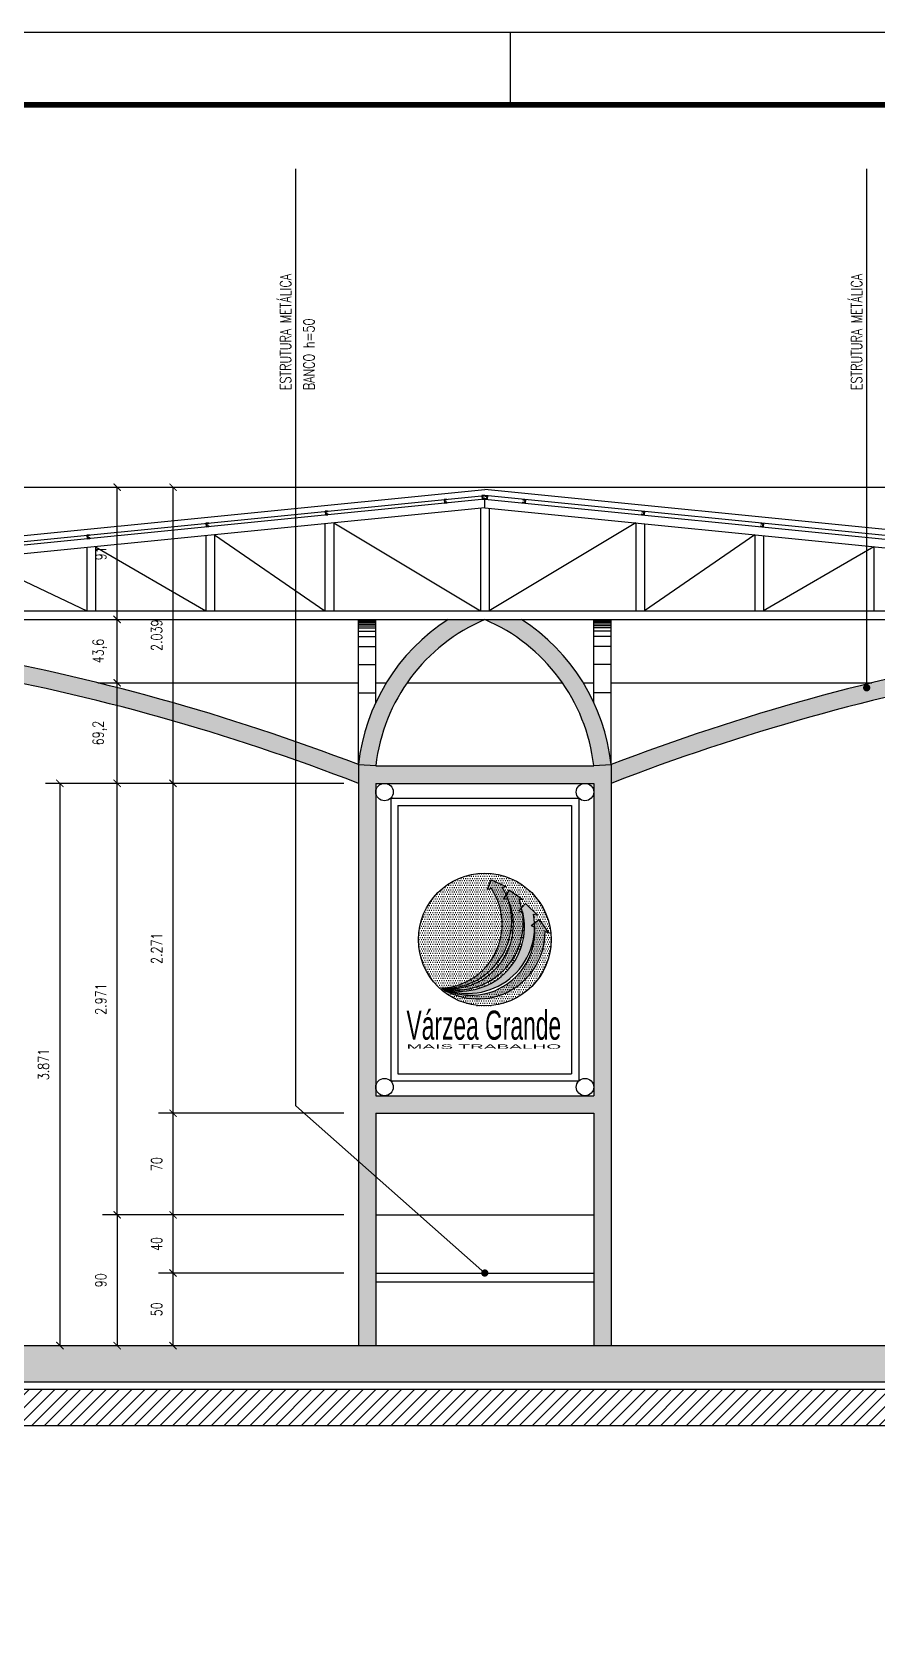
# Model space of a CAD drawing. Extents: x 231.8 to 328.5, y 64.7 to 125.7.
# Drawn here: x 315.71 to 321.53, y 82.11 to 93.19 of the extents above; entities that cross this region are included whole.
import ezdxf
from ezdxf.enums import TextEntityAlignment as Align

# ---------------------------------------------------------------- set-up
doc = ezdxf.new("R2010")
doc.units = 0
doc.header["$LTSCALE"] = 0.1
doc.header["$MEASUREMENT"] = 0
doc.header["$PDMODE"] = 3
doc.layers.get('0').update_dxf_attribs({"linetype": 'CONTINUOUS'})
doc.layers.get('DEFPOINTS').update_dxf_attribs({"linetype": 'CONTINUOUS'})
for name, color, linetype in [('1', 7, 'CONTINUOUS'), ('ATERRO', 250, 'CONTINUOUS'), ('COBERTURA', 1, 'CONTINUOUS'), ('CONTRAPISO', 64, 'CONTINUOUS'), ('CONTRAPISO1', 7, 'CONTINUOUS'), ('COTAS', 1, 'CONTINUOUS'), ('ESTRUTURA_METÁLICA', 250, 'CONTINUOUS'), ('INDIC', 1, 'CONTINUOUS'), ('PISO', 250, 'CONTINUOUS'), ('PRANCHA', 15, 'CONTINUOUS'), ('TEXTO_PISO_ÁREA', 1, 'CONTINUOUS')]:
    doc.layers.add(name, color=color, linetype=linetype)
doc.styles.add('STYLE1', font='romans.shx', dxfattribs={"width": 0.75, "height": 0.075})
doc.styles.add('STYLE6', font='GOTHIC.TTF', dxfattribs={"width": 0.75, "height": 0.2})
doc.styles.add('STYLE7', font='bgothl.ttf', dxfattribs={"width": 0.75, "height": 0.2})
doc.dimstyles.get("Standard").update_dxf_attribs({"dimtxt": 0.18, "dimasz": 0.18, "dimexe": 0.18, "dimexo": 0.0625, "dimgap": 0.09, "dimtad": 0, "dimtih": 1, "dimtoh": 1, "dimdec": 4, "dimzin": 0, "dimdsep": 46, "dimtxsty": 'Standard', "dimcen": 0.09, "dimadec": 0, "dimazin": 0, "dimtfac": 1, "dimtdec": 4, "dimtofl": 0, "dimtmove": 0, "dimatfit": 3, "dimfxl": 1, "dimtolj": 1, "dimtzin": 0, "dimarcsym": 0})

# ---------------------------------------------------------------- blocks, each defined once
blk = doc.blocks.new('LOGO1')
h = blk.add_hatch()
h.set_pattern_fill('DOTS', color=142, scale=0.25, style=0)
h.set_pattern_definition([(0, (-201.9837575452781, -69.05389224616891), (0.0078125, 0.015625), [0, -0.015625])])
h.paths.add_polyline_path([(-0.4567519624585543, 0, 1), (0.4567519624585827, 0, 1)])
h.paths.add_polyline_path([(-0.2968622878808844, -0.335320827114387, 4.985629517762175e-05), (-0.2967743771229152, -0.3353158902884843, -9.302417994409689e-05), (-0.296937504346289, -0.3352964088108052, 1.169002428223269e-05), (-0.2969193533110968, -0.3353080991539485, 3.165775487583334e-05)], flags=16)
h.paths.add_polyline_path([(0.1587520055755931, 0.2805054705012822), (0.1318391381162201, 0.2815703876278093), (0.148304238686336, 0.3072514167301534, -0.01555125069868688)], flags=16)
h.paths.add_polyline_path([(0.233858484167115, 0.1967599328163629), (0.2808612530269272, 0.2476645463864315), (0.3620208027079741, 0.1687731693575074), (0.3356412527839154, 0.1745336630211938, -0.04833962993037491), (0.3433562262682415, 0.08579972492832155), (0.3443459380072795, 0.08539205619692325, -0.5803245749399369), (-0.2963839367952232, -0.3356466207187339, 0.0001785599994759803), (-0.2960796203770428, -0.3357736797317585, 0.5803612599674147), (0.2612180681865084, 0.1907854294288853)])
at = {"layer": '1'}
h = blk.add_hatch(color=240, dxfattribs=at)
edge = h.paths.add_edge_path()
edge.add_line((0.1318391381160495, 0.281570387627653), (0.169235078322032, 0.3398977707279016))
edge.add_line((0.169235078322032, 0.3398977707279016), (0.2629190254765206, 0.2763836784373552))
edge.add_line((0.2629190254765206, 0.2763836784373552), (0.2359389546410853, 0.2774512547389349))
edge.add_arc((-0.1963786356944013, 0.1153289129857455), 0.461716528412257, -102.58885146852668, 20.556422306076627, ccw=False)
edge.add_arc((-0.2444999900488085, 0.1030939042323382), 0.4415152992544646, 263.1693987395513, 383.6862751512488)
edge.add_line((0.1598215531684843, 0.2804631494981038), (0.1318391381163053, 0.2815703876277951))
blk.add_hatch(color=96, dxfattribs=at).paths.add_polyline_path([(0.1209828978280427, 0.3611697568075272), (0.1477340813118815, 0.3648355614477339), (0.0443888036384692, 0.4109926351911071), (0.01776621950736512, 0.3470256282472093), (0.04551124374947335, 0.3508276222289055, -0.5803612599674859), (-0.2966337237372727, -0.3353079550019373, 0.5321307491778821), (0.1587520055755931, 0.2805054705012822), (0.1318391381162201, 0.2815703876278093), (0.148304238686336, 0.3072514167301534, 0.03276374935495142)])
h = blk.add_hatch(color=96, dxfattribs=at)
h.paths.add_polyline_path([(0.2808612530269556, 0.2476645463864457), (0.2537168475129477, 0.2182668001090065, -0.01490974080014694), (0.2590517683332507, 0.1912584836172471), (0.2612180681865084, 0.1907854294288853, -0.5803612599674779), (-0.2960796203770997, -0.3357736797317585, 0.5321307491778573), (0.3433562262682699, 0.08579972492830734), (0.3184522565611303, 0.0960578327557613), (0.3427468762459114, 0.1145073922874076, 0.03276374935493968), (0.335641252783887, 0.174533663021208), (0.3620208027079741, 0.1687731693575074)])
h.paths.add_polyline_path([(0.2537168475129477, 0.2182668001090065), (0.2338584841672002, 0.1967599328165051), (0.2590517683332507, 0.1912584836172471, 0.01490974080014694)], flags=16)
h = blk.add_hatch(color=240, dxfattribs=at)
edge = h.paths.add_edge_path()
edge.add_line((0.4147815934953485, 0.05637914952421852), (0.4397477502116089, 0.0460954264614486))
edge.add_line((0.4397477502116089, 0.0460954264614486), (0.3736307925916833, 0.1379609248219538))
edge.add_line((0.3736307925916833, 0.1379609248219538), (0.3184522565611019, 0.0960578327557613))
edge.add_line((0.3184522565611019, 0.0960578327557613), (0.3443459380104912, 0.08539205619560164))
edge.add_arc((-0.0963149121141953, 0.05793709952251902), 0.4415152992544646, -116.9517254616157, 3.5651509498642895, ccw=False)
edge.add_arc((-0.04692160978564175, 0.05287134497112334), 0.461716528412257, 237.2900243303021, 360.4352981046857)
at = {"color": 142}
blk.add_circle((0, 0), 0.456751962458567, dxfattribs=at)
at = {"layer": '1', "color": 96}
for p, q in [((0.01776621950725144, 0.3470256282469961), (0.04438880363841236, 0.4109926351910929)), ((0.01776621950747881, 0.3470256282472235), (0.04551124374950177, 0.3508276222289055)), ((0.04438880363841236, 0.4109926351910929), (0.1477340813118246, 0.3648355614477339)), ((0.1209828978280143, 0.3611697568075272), (0.1477340813118246, 0.3648355614477339)), ((0.2338584841670865, 0.1967599328163629), (0.2808612530269272, 0.2476645463864315)), ((0.2808612530269272, 0.2476645463864315), (0.3620208027079457, 0.1687731693575074)), ((0.2338584841673708, 0.1967599328164624), (0.26121806818648, 0.1907854294288995)), ((0.335641252783887, 0.174533663021208), (0.3620208027079457, 0.1687731693575074))]:
    blk.add_line(p, q, dxfattribs=at)
at = {"layer": '1', "color": 240}
for p, q in [((0.1318391381160495, 0.281570387627653), (0.169235078322032, 0.3398977707279016)), ((0.169235078322032, 0.3398977707279016), (0.2629190254765206, 0.2763836784373552)), ((0.1318391381163053, 0.2815703876277951), (0.1598215531684843, 0.2804631494981038)), ((0.2359389546410853, 0.2774512547389349), (0.2629190254765206, 0.2763836784373552)), ((0.3184522565611019, 0.0960578327557613), (0.3736307925916833, 0.1379609248219538)), ((0.3736307925916833, 0.1379609248219538), (0.4397477502116089, 0.0460954264614486)), ((0.3184522565611019, 0.0960578327557613), (0.3443459380104912, 0.08539205619560164)), ((0.4147815934953485, 0.05637914952421852), (0.4397477502116089, 0.0460954264614486))]:
    blk.add_line(p, q, dxfattribs=at)
at = {"layer": '1', "color": 96}
for centre, radius, start, end in [((-0.276332447766805, 0.1259620427250354), 0.461716528412257, 267.4799417415421, 30.62521551614551), ((-0.3215736110135481, 0.10550239140386), 0.4415152992544646, 273.2381919496201, 33.75506836131757), ((-0.1678560023823934, 0.08671237123810727), 0.4415152992544646, 253.1170677484373, 13.63394416013477), ((-0.1183377802630048, 0.09036009137999201), 0.461716528412257, 247.3588175403592, 10.50409131496271)]:
    blk.add_arc(centre, radius, start, end, dxfattribs=at)
at = {"layer": '1', "color": 240}
for centre, radius, start, end in [((-0.2444999900488085, 0.1030939042323382), 0.4415152992544646, 263.1693987395513, 23.68627515124875), ((-0.1963786356944013, 0.1153289129857455), 0.461716528412257, 257.4111485314732, 20.55642230607669), ((-0.0963149121141953, 0.05793709952251902), 0.4415152992544646, 243.0482745383843, 3.565150949864321), ((-0.04692160978564175, 0.05287134497112334), 0.461716528412257, 237.2900243303021, 0.4352981046857129)]:
    blk.add_arc(centre, radius, start, end, dxfattribs=at)
blk = doc.blocks.new('_ARCHTICK')
at = {"color": 0, "linetype": 'ByBlock', "const_width": 0.15}
blk.add_lwpolyline([(-0.5, -0.5), (0.5, 0.5)], dxfattribs=at)
blk = doc.blocks.new('*D220')
at = {"color": 1, "linetype": 'ByBlock'}
for p, q in [((317.8573312704951, 84.65081035262686), (316.5815101802449, 84.65081035262686)), ((316.6815101802449, 84.15081035262685), (316.6815101802449, 84.65081035262686))]:
    blk.add_line(p, q, dxfattribs=at)
at = {"layer": 'DEFPOINTS', "color": 0, "linetype": 'ByBlock'}
for p in [(316.6815101802449, 84.65081035262686), (317.9573312704951, 84.65081035262686), (316.6815101802449, 84.15081035262685)]:
    blk.add_point(p, dxfattribs=at)
at = {"color": 1, "linetype": 'ByBlock', "xscale": 0.05, "yscale": 0.05, "zscale": 0.05}
for p, rotation in [((316.6815101802449, 84.65081035262686), 90), ((316.6815101802449, 84.15081035262685), 270)]:
    blk.add_blockref('_ARCHTICK', p, dxfattribs=dict(at, rotation=rotation))
at = {"color": 60, "linetype": 'ByBlock', "insert": (316.5690101802449, 84.40081035262686), "char_height": 0.075, "attachment_point": 5, "rotation": 90, "style": 'STYLE1'}
blk.add_mtext('\\A1;50', dxfattribs=at)
blk = doc.blocks.new('*D221')
at = {"color": 1, "linetype": 'ByBlock'}
for p, q in [((317.8573312704951, 85.05081035262687), (316.5815101802449, 85.05081035262687)), ((316.6815101802449, 84.65081035262686), (316.6815101802449, 85.05081035262687)), ((317.7573312704951, 84.65081035262686), (316.5815101802449, 84.65081035262686))]:
    blk.add_line(p, q, dxfattribs=at)
at = {"layer": 'DEFPOINTS', "color": 0, "linetype": 'ByBlock'}
for p in [(316.6815101802449, 85.05081035262687), (317.9573312704951, 85.05081035262687), (317.8573312704951, 84.65081035262686)]:
    blk.add_point(p, dxfattribs=at)
at = {"color": 1, "linetype": 'ByBlock', "xscale": 0.05, "yscale": 0.05, "zscale": 0.05}
for p, rotation in [((316.6815101802449, 85.05081035262687), 90), ((316.6815101802449, 84.65081035262686), 270)]:
    blk.add_blockref('_ARCHTICK', p, dxfattribs=dict(at, rotation=rotation))
at = {"color": 60, "linetype": 'ByBlock', "insert": (316.5690101802449, 84.85081035262687), "char_height": 0.075, "attachment_point": 5, "rotation": 90, "style": 'STYLE1'}
blk.add_mtext('\\A1;40', dxfattribs=at)
blk = doc.blocks.new('*D222')
at = {"color": 1, "linetype": 'ByBlock'}
for p, q in [((317.8573312704951, 85.75081035262687), (316.5815101802449, 85.75081035262687)), ((316.6815101802449, 85.05081035262687), (316.6815101802449, 85.75081035262687)), ((317.8573312704951, 85.05081035262687), (316.5815101802449, 85.05081035262687))]:
    blk.add_line(p, q, dxfattribs=at)
at = {"layer": 'DEFPOINTS', "color": 0, "linetype": 'ByBlock'}
for p in [(316.6815101802449, 85.75081035262687), (317.9573312704952, 85.75081035262687), (317.9573312704951, 85.05081035262687)]:
    blk.add_point(p, dxfattribs=at)
at = {"color": 1, "linetype": 'ByBlock', "xscale": 0.05, "yscale": 0.05, "zscale": 0.05}
for p, rotation in [((316.6815101802449, 85.75081035262687), 90), ((316.6815101802449, 85.05081035262687), 270)]:
    blk.add_blockref('_ARCHTICK', p, dxfattribs=dict(at, rotation=rotation))
at = {"color": 60, "linetype": 'ByBlock', "insert": (316.5690101802449, 85.40081035262686), "char_height": 0.075, "attachment_point": 5, "rotation": 90, "style": 'STYLE1'}
blk.add_mtext('\\A1;70', dxfattribs=at)
blk = doc.blocks.new('*D223')
at = {"color": 1, "linetype": 'ByBlock'}
for p, q in [((317.8573312704951, 88.022174409265), (316.5815101802449, 88.022174409265)), ((316.6815101802449, 85.75081035262687), (316.6815101802449, 88.022174409265)), ((317.8573312704951, 85.75081035262687), (316.5815101802449, 85.75081035262687))]:
    blk.add_line(p, q, dxfattribs=at)
at = {"layer": 'DEFPOINTS', "color": 0, "linetype": 'ByBlock'}
for p in [(316.6815101802449, 88.022174409265), (317.9573312704952, 88.022174409265), (317.9573312704952, 85.75081035262687)]:
    blk.add_point(p, dxfattribs=at)
at = {"color": 1, "linetype": 'ByBlock', "xscale": 0.05, "yscale": 0.05, "zscale": 0.05}
for p, rotation in [((316.6815101802449, 88.022174409265), 90), ((316.6815101802449, 85.75081035262687), 270)]:
    blk.add_blockref('_ARCHTICK', p, dxfattribs=dict(at, rotation=rotation))
at = {"color": 60, "linetype": 'ByBlock', "insert": (316.5690101802449, 86.88649238094594), "char_height": 0.075, "attachment_point": 5, "rotation": 90, "style": 'STYLE1'}
blk.add_mtext('\\A1;2.271', dxfattribs=at)
blk = doc.blocks.new('*D224')
at = {"color": 1, "linetype": 'ByBlock'}
for p, q in [((317.7573312704951, 85.05081035262687), (316.1966534996177, 85.05081035262687)), ((316.2966534996177, 85.05081035262687), (316.2966534996177, 84.15081035262685))]:
    blk.add_line(p, q, dxfattribs=at)
at = {"layer": 'DEFPOINTS', "color": 0, "linetype": 'ByBlock'}
for p in [(317.8573312704951, 85.05081035262687), (316.2966534996177, 84.15081035262685), (316.2966534996177, 84.15081035262685)]:
    blk.add_point(p, dxfattribs=at)
at = {"color": 1, "linetype": 'ByBlock', "xscale": 0.05, "yscale": 0.05, "zscale": 0.05}
for p, rotation in [((316.2966534996177, 85.05081035262687), 90), ((316.2966534996177, 84.15081035262685), 270)]:
    blk.add_blockref('_ARCHTICK', p, dxfattribs=dict(at, rotation=rotation))
at = {"color": 60, "linetype": 'ByBlock', "insert": (316.1841534996177, 84.60081035262685), "char_height": 0.075, "attachment_point": 5, "rotation": 90, "style": 'STYLE1'}
blk.add_mtext('\\A1;90', dxfattribs=at)
blk = doc.blocks.new('*D225')
at = {"color": 1, "linetype": 'ByBlock'}
for p, q in [((317.7573312704951, 88.022174409265), (316.1966534996177, 88.022174409265)), ((316.2966534996177, 85.05081035262687), (316.2966534996177, 88.022174409265)), ((317.7573312704951, 85.05081035262687), (316.1966534996177, 85.05081035262687))]:
    blk.add_line(p, q, dxfattribs=at)
at = {"layer": 'DEFPOINTS', "color": 0, "linetype": 'ByBlock'}
for p in [(316.2966534996177, 88.022174409265), (317.8573312704951, 88.022174409265), (317.8573312704951, 85.05081035262687)]:
    blk.add_point(p, dxfattribs=at)
at = {"color": 1, "linetype": 'ByBlock', "xscale": 0.05, "yscale": 0.05, "zscale": 0.05}
for p, rotation in [((316.2966534996177, 88.022174409265), 90), ((316.2966534996177, 85.05081035262687), 270)]:
    blk.add_blockref('_ARCHTICK', p, dxfattribs=dict(at, rotation=rotation))
at = {"color": 60, "linetype": 'ByBlock', "insert": (316.1841534996177, 86.53649238094594), "char_height": 0.075, "attachment_point": 5, "rotation": 90, "style": 'STYLE1'}
blk.add_mtext('\\A1;2.971', dxfattribs=at)
blk = doc.blocks.new('*D226')
at = {"color": 1, "linetype": 'ByBlock'}
for p, q in [((317.657331270495, 88.022174409265), (315.8023030164745, 88.022174409265)), ((315.9023030164745, 88.022174409265), (315.9023030164745, 84.15081035262685))]:
    blk.add_line(p, q, dxfattribs=at)
at = {"layer": 'DEFPOINTS', "color": 0, "linetype": 'ByBlock'}
for p in [(317.7573312704951, 88.022174409265), (315.9023030164745, 84.15081035262685), (315.9023030164745, 84.15081035262685)]:
    blk.add_point(p, dxfattribs=at)
at = {"color": 1, "linetype": 'ByBlock', "xscale": 0.05, "yscale": 0.05, "zscale": 0.05}
for p, rotation in [((315.9023030164745, 88.022174409265), 90), ((315.9023030164745, 84.15081035262685), 270)]:
    blk.add_blockref('_ARCHTICK', p, dxfattribs=dict(at, rotation=rotation))
at = {"color": 60, "linetype": 'ByBlock', "insert": (315.7898030164745, 86.08649238094593), "char_height": 0.075, "attachment_point": 5, "rotation": 90, "style": 'STYLE1'}
blk.add_mtext('\\A1;3.871', dxfattribs=at)
blk = doc.blocks.new('*D227')
at = {"color": 1, "linetype": 'ByBlock'}
blk.add_line((316.6815101802449, 88.022174409265), (316.6815101802449, 90.06081035262686), dxfattribs=at)
at = {"layer": 'DEFPOINTS', "color": 0, "linetype": 'ByBlock'}
for p in [(316.6815101802449, 90.06081035262686), (316.6815101802449, 90.06081035262686), (316.6815101802449, 88.022174409265)]:
    blk.add_point(p, dxfattribs=at)
at = {"color": 1, "linetype": 'ByBlock', "xscale": 0.05, "yscale": 0.05, "zscale": 0.05}
for p, rotation in [((316.6815101802449, 90.06081035262686), 90), ((316.6815101802449, 88.022174409265), 270)]:
    blk.add_blockref('_ARCHTICK', p, dxfattribs=dict(at, rotation=rotation))
at = {"color": 60, "linetype": 'ByBlock', "insert": (316.5690101802449, 89.04149238094594), "char_height": 0.075, "attachment_point": 5, "rotation": 90, "style": 'STYLE1'}
blk.add_mtext('\\A1;2.039', dxfattribs=at)
blk = doc.blocks.new('*D228')
at = {"color": 1, "linetype": 'ByBlock'}
blk.add_line((316.2966534996177, 88.022174409265), (316.2966534996177, 88.71440073818212), dxfattribs=at)
at = {"layer": 'DEFPOINTS', "color": 0, "linetype": 'ByBlock'}
for p in [(316.2966534996177, 88.71440073818212), (316.2966534996177, 88.71440073818212), (316.2966534996177, 88.022174409265)]:
    blk.add_point(p, dxfattribs=at)
at = {"color": 1, "linetype": 'ByBlock', "xscale": 0.05, "yscale": 0.05, "zscale": 0.05}
for p, rotation in [((316.2966534996177, 88.71440073818212), 90), ((316.2966534996177, 88.022174409265), 270)]:
    blk.add_blockref('_ARCHTICK', p, dxfattribs=dict(at, rotation=rotation))
at = {"color": 60, "linetype": 'ByBlock', "insert": (316.1770106424748, 88.36828757372356), "char_height": 0.075, "attachment_point": 5, "rotation": 90, "style": 'STYLE1'}
blk.add_mtext('\\A1;69,2', dxfattribs=at)
blk = doc.blocks.new('*D229')
at = {"color": 1, "linetype": 'ByBlock'}
blk.add_line((316.2966534996177, 88.71440073818212), (316.2966534996177, 89.15081035262685), dxfattribs=at)
at = {"layer": 'DEFPOINTS', "color": 0, "linetype": 'ByBlock'}
for p in [(316.2966534996177, 89.15081035262685), (316.2966534996177, 89.15081035262685), (316.2966534996177, 88.71440073818212)]:
    blk.add_point(p, dxfattribs=at)
at = {"color": 1, "linetype": 'ByBlock', "xscale": 0.05, "yscale": 0.05, "zscale": 0.05}
for p, rotation in [((316.2966534996177, 89.15081035262685), 90), ((316.2966534996177, 88.71440073818212), 270)]:
    blk.add_blockref('_ARCHTICK', p, dxfattribs=dict(at, rotation=rotation))
at = {"color": 60, "linetype": 'ByBlock', "insert": (316.1770106424748, 88.93260554540448), "char_height": 0.075, "attachment_point": 5, "rotation": 90, "style": 'STYLE1'}
blk.add_mtext('\\A1;43,6', dxfattribs=at)
blk = doc.blocks.new('*D230')
at = {"color": 1, "linetype": 'ByBlock'}
blk.add_line((316.2966534996177, 89.15081035262685), (316.2966534996177, 90.06081035262686), dxfattribs=at)
at = {"layer": 'DEFPOINTS', "color": 0, "linetype": 'ByBlock'}
for p in [(316.2966534996177, 90.06081035262686), (316.2966534996177, 90.06081035262686), (316.2966534996177, 89.15081035262685)]:
    blk.add_point(p, dxfattribs=at)
at = {"color": 1, "linetype": 'ByBlock', "xscale": 0.05, "yscale": 0.05, "zscale": 0.05}
for p, rotation in [((316.2966534996177, 90.06081035262686), 90), ((316.2966534996177, 89.15081035262685), 270)]:
    blk.add_blockref('_ARCHTICK', p, dxfattribs=dict(at, rotation=rotation))
at = {"color": 60, "linetype": 'ByBlock', "insert": (316.1841534996177, 89.60581035262685), "char_height": 0.075, "attachment_point": 5, "rotation": 90, "style": 'STYLE1'}
blk.add_mtext('\\A1;91', dxfattribs=at)

msp = doc.modelspace()

# ---------------------------------------------------------------- hatches: boundary and pattern name
at = {"layer": 'ATERRO'}
h = msp.add_hatch(dxfattribs=at)
h.set_pattern_fill('ANSI31', color=256, scale=0.5, style=0)
h.set_pattern_definition([(45, (0, 0), (-0.04419417382415922, 0.04419417382415922), [])])
h.paths.add_polyline_path([(325.8803439723875, 83.85081035262706), (311.7743185686028, 83.85081035262684), (311.7743185686028, 83.60081035262684), (325.8803439723875, 83.60081035262706)])
at = {"layer": 'CONTRAPISO1'}
h = msp.add_hatch(dxfattribs=at)
h.set_pattern_fill('AR-CONC', color=256, scale=0.02, style=0)
h.set_pattern_definition([(50, (0, 0), (0.1434520365201507, -0.01255042699651902), [0.015, -0.165]), (355, (0, 0), (-0.0277502667226, 0.1504384267400024), [0.012, -0.132]), (100.4514, (0.011954336, -0.001045868), (0.1157018763428043, 0.1378879084121907), [0.012748038, -0.1402284224]), (46.18420000000001, (0, 0.04), (0.2134482097251289, -0.03310380286580362), [0.0225, -0.2475]), (96.6356, (0.017787349, 0.0372413386), (0.1869325411097407, 0.1948235741800884), [0.0191220576, -0.2103426]), (351.1842, (0, 0.04), (0.1869323890267254, 0.1948237201850649), [0.018, -0.198]), (21, (0.02, 0.03), (0.1193814104236923, -0.08052377813306777), [0.015, -0.165]), (326.0000000000001, (0.02, 0.03), (0.04866306638431635, 0.1450300090093706), [0.012, -0.132]), (71.4514, (0.0299484466, 0.0232896788), (0.168044525716298, 0.06450609934199047), [0.012748038, -0.1402284224]), (37.50000000000001, (0, 0), (0.002431971063458134, 0.0665787707662623), [0, -0.1304, 0, -0.134, 0, -0.1325]), (7.499999999999999, (0, 0), (0.05261390748842972, 0.07888234237647206), [0, -0.0764, 0, -0.1274, 0, -0.0505]), (327.5, (-0.0446, 0), (0.1067644872344818, -0.00451097434687596), [0, -0.05, 0, -0.156, 0, -0.207]), (317.5, (-0.0646, 0), (0.1166372338684772, 0.02002099646646353), [0, -0.065, 0, -0.1036, 0, -0.147])])
h.paths.add_polyline_path([(325.8803439723875, 84.05081035262687), (324.8273312704951, 84.05081035262685), (324.8273312704951, 84.15081035262685), (312.8273312704952, 84.15081035262685), (312.8273312704951, 84.05081035262685), (311.7743185686028, 84.05081035262685), (311.7743185686028, 83.90081035262685), (325.8803439723874, 83.90081035262703)])
at = {"layer": 'ESTRUTURA_METÁLICA'}
for points in [[(318.8248436775185, 90.00468628239261), (318.8074305266898, 90.00294496730956), (318.8099181196664, 89.97806903754397), (318.827331270495, 89.97981035262683), (318.8268337519, 89.98478553857791), (318.8143957870222, 89.98354174209013), (318.8129032312369, 89.99846729994327), (318.8253411961147, 89.99971109643104)], [(318.829818863472, 90.00468628239261), (318.8472320143007, 90.00294496730956), (318.8447444213242, 89.97806903754397), (318.8273312704954, 89.97981035262683), (318.8278287890906, 89.98478553857791), (318.8402667539683, 89.98354174209013), (318.8417593097535, 89.99846729994327), (318.8293213448758, 89.99971109643104)], [(317.744992376631, 89.89670115230905), (317.7275792258023, 89.894959837226), (317.7300668187789, 89.87008390746041), (317.7474799696076, 89.87182522254326), (317.7469824510125, 89.87680040849435), (317.7345444861348, 89.87555661200656), (317.7330519303495, 89.89048216985971), (317.7454898952273, 89.89172596634748)], [(318.5645320482467, 89.9786551194624), (318.547118897418, 89.97691380437935), (318.5496064903946, 89.95203787461377), (318.5670196412232, 89.95377918969662), (318.5665221226282, 89.9587543756477), (318.5540841577504, 89.95751057915992), (318.5525916019652, 89.97243613701306), (318.565029566843, 89.97367993350083)], [(319.0901304927436, 89.9786551194624), (319.1075436435722, 89.97691380437935), (319.1050560505957, 89.95203787461377), (319.087642899767, 89.95377918969662), (319.0881404183621, 89.9587543756477), (319.1005783832398, 89.95751057915992), (319.1020709390251, 89.97243613701306), (319.0896329741474, 89.97367993350083)], [(319.9096701643593, 89.89670115230905), (319.9270833151879, 89.894959837226), (319.9245957222113, 89.87008390746041), (319.9071825713827, 89.87182522254326), (319.9076800899778, 89.87680040849435), (319.9201180548555, 89.87555661200656), (319.9216106106408, 89.89048216985971), (319.909172645763, 89.89172596634748)], [(316.9254527050169, 89.81474718514028), (316.9080395541882, 89.81300587005722), (316.9105271471648, 89.78812994029164), (316.9279402979935, 89.78987125537449), (316.9274427793984, 89.79484644132557), (316.9150048145207, 89.79360264483779), (316.9135122587354, 89.80852820269094), (316.9259502236131, 89.80977199917871)], [(320.7292098359733, 89.81474718514028), (320.746622986802, 89.81300587005722), (320.7441353938254, 89.78812994029164), (320.7267222429968, 89.78987125537449), (320.7272197615919, 89.79484644132557), (320.7396577264696, 89.79360264483779), (320.7411502822549, 89.80852820269094), (320.7287123173771, 89.80977199917871)], [(316.105913033402, 89.7327932179792), (316.0884998825733, 89.73105190289614), (316.09098747555, 89.70617597313056), (316.1084006263786, 89.70791728821341), (316.1079031077836, 89.71289247416449), (316.0954651429058, 89.7116486776767), (316.0939725871205, 89.72657423552985), (316.1064105519983, 89.72781803201762)], [(312.7905455125694, 89.15081035262685), (312.3273312704951, 89.15081035262683), (312.3273312704951, 89.03079601913889, -0.09669370616897045), (317.9573312704952, 88.022174409265), (317.9573312704952, 88.15081035262686, 0.0881203205249187)], [(319.0801822301407, 89.15081035262686), (318.8273312704952, 89.15081035262686), (318.5744803108496, 89.15081035262686, 0.2254654677128099), (317.9573312704952, 88.15081035262686), (318.0773312704952, 88.14408752268137, -0.2693092685769723), (318.8273312704952, 89.14995524844755, -0.269309268577022), (319.5773312704951, 88.1440875226811), (319.6973312704951, 88.15081035262688, 0.2254654677128072)], [(325.3273312704953, 89.03079601913889), (325.3273312704953, 89.15081035262686), (324.8641170284217, 89.15081035262686, 0.08812032052493347), (319.6973312704951, 88.15081035262683), (319.6973312704951, 88.02217440926498, -0.09669370616897237)]]:
    msp.add_hatch(color=256, dxfattribs=at).paths.add_polyline_path(points)
h = msp.add_hatch(color=256, dxfattribs=at)
h.paths.add_polyline_path([(318.0773312704952, 88.02217440926499), (318.8273312704952, 88.02217440926498), (318.8273312704952, 88.142174409265), (318.0771126355931, 88.142174409265, -0.0003853556546982796), (318.0773312704952, 88.14408752268137), (317.9573312704952, 88.15081035262685), (317.9573312704952, 84.15081035262685), (318.0773312704952, 84.15081035262685), (318.0773312704951, 85.75081035262686), (318.8273312704952, 85.75081035262686), (318.8273312704952, 85.87081035262685), (318.0773312704952, 85.87081035262685)])
h.paths.add_polyline_path([(319.6973312704951, 88.15081035262688), (319.5773312704951, 88.1440875226811), (319.5773312704951, 88.14217440926497), (318.8273312704952, 88.14217440926497), (318.8273312704952, 88.02217440926499), (319.5773312704952, 88.02217440926498), (319.5773312704952, 85.87081035262685), (318.8273312704952, 85.87081035262685), (318.8273312704952, 85.75081035262686), (319.5773312704952, 85.75081035262687), (319.5773312704951, 84.15081035262686), (319.6973312704951, 84.15081035262686)])

# ---------------------------------------------------------------- linework, layer by layer
at = {"layer": 'ATERRO'}
for p, q in [((311.7743185686028, 83.85081035262685), (325.8803439723875, 83.85081035262705)), ((311.7743185686028, 83.60081035262685), (325.8803439723875, 83.60081035262705))]:
    msp.add_line(p, q, dxfattribs=at)
at = {"layer": 'COBERTURA'}
for p, q in [((312.5811116692479, 89.42051258403893), (318.827331270495, 90.04513454422603)), ((312.5850918180091, 89.38071109643056), (318.827331270495, 90.00493504174158)), ((325.0735508717424, 89.42051258403893), (318.8273312704953, 90.04513454422603)), ((325.0695707229812, 89.38071109643056), (318.8273312704953, 90.00493504174158))]:
    msp.add_line(p, q, dxfattribs=at)
at = {"layer": 'CONTRAPISO'}
for p, q in [((312.8273312704951, 84.15081035262685), (324.8273312704951, 84.15081035262686)), ((311.7743185686028, 83.90081035262685), (325.8803439723875, 83.90081035262705))]:
    msp.add_line(p, q, dxfattribs=at)
at = {"layer": 'COTAS'}
msp.add_line((317.5258718578946, 85.80106222612746), (318.8273312704951, 84.65081035262686), dxfattribs=at)
at = {"layer": 'COTAS', "const_width": 0.025}
msp.add_lwpolyline([(318.8148312704951, 84.65081035262686, 1), (318.8398312704951, 84.65081035262686, 1)], format="xyb", close=True, dxfattribs=at)
at = {"layer": 'ESTRUTURA_METÁLICA'}
for p, q in [((312.3173312704952, 90.06081035262685), (325.3373312704951, 90.06081035262687)), ((318.8248436775195, 90.0046862823821), (318.8074305266908, 90.00294496729923)), ((318.8074305266908, 90.00294496729923), (318.8099181196663, 89.97806903754397)), ((318.8253411961147, 89.99971109643104), (318.8129032312369, 89.99846729994327)), ((318.8129032312369, 89.99846729994327), (318.8143957870222, 89.98354174209014)), ((318.8248436775195, 90.00468628238208), (318.8253411961147, 89.99971109643104)), ((318.829818863471, 90.00468628238208), (318.8293213448758, 89.99971109643104)), ((318.8293213448758, 89.99971109643104), (318.8417593097535, 89.99846729994327)), ((318.829818863471, 90.0046862823821), (318.8472320142997, 90.00294496729923)), ((318.8417593097535, 89.99846729994327), (318.8402667539683, 89.98354174209014)), ((318.8472320142997, 90.00294496729923), (318.8447444213242, 89.97806903754397)), ((318.827331270495, 89.97981035262683), (312.6373312704951, 89.36081035262686)), ((318.827331270495, 89.91951109890013), (312.6973312704951, 89.30651109890013)), ((317.7449923766321, 89.89670115229853), (317.7275792258034, 89.89495983721567)), ((317.7275792258034, 89.89495983721567), (317.7300668187789, 89.87008390746041)), ((317.7454898952272, 89.89172596634748), (317.7330519303495, 89.89048216985971)), ((317.7330519303495, 89.89048216985971), (317.7345444861348, 89.87555661200658)), ((317.7469824510125, 89.87680040849435), (317.7345444861348, 89.87555661200658)), ((317.7449923766321, 89.89670115229852), (317.7454898952272, 89.89172596634748)), ((317.7469824510125, 89.87680040849435), (317.7474799696076, 89.87182522254326)), ((318.5645320482477, 89.97865511945189), (318.5471188974191, 89.97691380436902)), ((318.5471188974191, 89.97691380436902), (318.5496064903946, 89.95203787461377)), ((318.5496064903946, 89.95203787461377), (318.5670196412232, 89.95377918969663)), ((318.5650295668429, 89.97367993350083), (318.5525916019652, 89.97243613701306)), ((318.5525916019652, 89.97243613701306), (318.5540841577505, 89.95751057915993)), ((318.5665221226282, 89.9587543756477), (318.5540841577505, 89.95751057915993)), ((318.5645320482477, 89.97865511945187), (318.5650295668429, 89.97367993350083)), ((318.5665221226282, 89.9587543756477), (318.5670196412232, 89.95377918969662)), ((318.7973312704952, 89.91651109890017), (318.7973312704952, 89.21081035262685)), ((318.8099181196663, 89.97806903754397), (318.827331270495, 89.97981035262684)), ((318.8268337519, 89.98478553857791), (318.8143957870222, 89.98354174209014)), ((318.8268337519, 89.98478553857791), (318.827331270495, 89.97981035262683)), ((318.8278287890906, 89.98478553857791), (318.8273312704954, 89.97981035262683)), ((318.827331270495, 89.91951109890013), (318.827331270495, 89.97981035262683)), ((318.8273312704952, 89.97981035262683), (325.0173312704952, 89.36081035262686)), ((318.8273312704952, 89.91951109890013), (318.8273312704952, 89.97981035262683)), ((318.8447444213242, 89.97806903754397), (318.8273312704954, 89.97981035262684)), ((318.8273312704952, 89.91951109890013), (324.9573312704952, 89.30651109890013)), ((318.8278287890906, 89.98478553857791), (318.8402667539683, 89.98354174209014)), ((318.8573312704953, 89.91651109890013), (318.8573312704953, 89.21081035262685)), ((319.0881404183621, 89.9587543756477), (319.087642899767, 89.95377918969662)), ((319.1050560505957, 89.95203787461377), (319.087642899767, 89.95377918969663)), ((319.0881404183621, 89.9587543756477), (319.1005783832398, 89.95751057915993)), ((319.0901304927425, 89.97865511945187), (319.0896329741474, 89.97367993350083)), ((319.0896329741474, 89.97367993350083), (319.1020709390251, 89.97243613701306)), ((319.0901304927425, 89.97865511945189), (319.1075436435712, 89.97691380436902)), ((319.1020709390251, 89.97243613701306), (319.1005783832398, 89.95751057915993)), ((319.1075436435712, 89.97691380436902), (319.1050560505957, 89.95203787461377)), ((319.9076800899778, 89.87680040849435), (319.9071825713827, 89.87182522254326)), ((319.9076800899778, 89.87680040849435), (319.9201180548554, 89.87555661200658)), ((319.9096701643582, 89.89670115229852), (319.909172645763, 89.89172596634748)), ((319.909172645763, 89.89172596634748), (319.9216106106408, 89.89048216985971)), ((319.9096701643582, 89.89670115229853), (319.9270833151868, 89.89495983721567)), ((319.9216106106408, 89.89048216985971), (319.9201180548554, 89.87555661200658)), ((319.9270833151868, 89.89495983721567), (319.9245957222113, 89.87008390746041)), ((316.925452705018, 89.81474718512976), (316.9080395541893, 89.8130058700469)), ((316.9080395541893, 89.8130058700469), (316.9105271471648, 89.78812994029164)), ((316.9105271471648, 89.78812994029164), (316.9279402979935, 89.7898712553745)), ((316.9259502236131, 89.80977199917871), (316.9135122587354, 89.80852820269094)), ((316.9135122587354, 89.80852820269094), (316.9150048145207, 89.7936026448378)), ((316.9274427793984, 89.79484644132557), (316.9150048145207, 89.7936026448378)), ((316.925452705018, 89.81474718512975), (316.9259502236131, 89.80977199917871)), ((316.9274427793984, 89.79484644132557), (316.9279402979935, 89.78987125537449)), ((317.7274465539736, 89.80952262724671), (317.7274465539737, 89.21081035262685)), ((317.7300668187789, 89.87008390746041), (317.7474799696076, 89.87182522254328)), ((317.7874465539736, 89.81552262724672), (317.7874465539737, 89.21081035262685)), ((317.7874465539736, 89.81552262724672), (318.7973312704952, 89.21081035262686)), ((319.8672159870168, 89.81552262724672), (318.8573312704951, 89.21081035262686)), ((319.8672159870168, 89.81552262724672), (319.8672159870167, 89.21081035262685)), ((319.9245957222113, 89.87008390746041), (319.9071825713827, 89.87182522254328)), ((319.9272159870168, 89.80952262724671), (319.9272159870167, 89.21081035262685)), ((320.7272197615919, 89.79484644132557), (320.7267222429968, 89.78987125537449)), ((320.7441353938255, 89.78812994029164), (320.7267222429968, 89.7898712553745)), ((320.7272197615919, 89.79484644132557), (320.7396577264696, 89.7936026448378)), ((320.7292098359723, 89.81474718512975), (320.7287123173772, 89.80977199917871)), ((320.7287123173772, 89.80977199917871), (320.7411502822549, 89.80852820269094)), ((320.7292098359723, 89.81474718512976), (320.746622986801, 89.8130058700469)), ((320.7411502822549, 89.80852820269094), (320.7396577264696, 89.7936026448378)), ((320.746622986801, 89.8130058700469), (320.7441353938255, 89.78812994029164)), ((316.1059130334031, 89.73279321796868), (316.0884998825744, 89.73105190288581)), ((316.0884998825744, 89.73105190288581), (316.0909874755499, 89.70617597313056)), ((316.0909874755499, 89.70617597313056), (316.1084006263786, 89.70791728821342)), ((316.1064105519982, 89.72781803201762), (316.0939725871205, 89.72657423552985)), ((316.0939725871205, 89.72657423552985), (316.0954651429058, 89.71164867767672)), ((316.1079031077836, 89.71289247416449), (316.0954651429058, 89.71164867767672)), ((316.1059130334031, 89.73279321796866), (316.1064105519982, 89.72781803201762)), ((316.1079031077836, 89.71289247416449), (316.1084006263786, 89.70791728821341)), ((316.9079068823586, 89.72756866008567), (316.9079068823588, 89.21081035262686)), ((316.9679068823587, 89.73356866008568), (316.9679068823588, 89.21081035262685)), ((316.9679068823587, 89.73356866008568), (317.7274465539737, 89.21081035262685)), ((320.6867556586317, 89.73356866008568), (319.9272159870167, 89.21081035262685)), ((320.6867556586317, 89.73356866008568), (320.6867556586316, 89.21081035262685)), ((320.7467556586317, 89.72756866008567), (320.7467556586316, 89.21081035262686)), ((315.3288275391289, 89.56966072576353), (316.0883672107439, 89.21081035262686)), ((316.0883672107438, 89.64561469292458), (316.0883672107439, 89.21081035262685)), ((316.1483672107438, 89.6516146929246), (316.1483672107439, 89.21081035262685)), ((316.1483672107438, 89.6516146929246), (316.9079068823588, 89.21081035262686)), ((321.5062953302466, 89.6516146929246), (320.7467556586316, 89.21081035262686)), ((321.5062953302466, 89.6516146929246), (321.5062953302465, 89.21081035262685)), ((317.9573312704952, 88.15081035262686), (317.9573312704952, 89.15081035262685)), ((318.0773312704952, 88.57973926120778), (318.0773312704952, 89.15081035262685)), ((319.5773312704951, 88.57973926120778), (319.5773312704951, 89.15081035262685)), ((319.6973312704951, 88.15081035262686), (319.6973312704951, 89.15081035262685)), ((316.1637017765261, 88.7144007381821), (317.9573312704952, 88.71440073818212)), ((318.0773312704952, 88.71440073818212), (318.1495020957361, 88.7144007381821)), ((318.2926814123255, 88.7144007381821), (319.3619811286648, 88.7144007381821)), ((319.5051604452543, 88.7144007381821), (319.5773312704951, 88.71440073818212)), ((319.6973312704951, 88.7144007381821), (321.4909607644643, 88.71440073818212)), ((317.9573312704952, 88.15081035262686), (317.9573312704951, 84.15081035262686)), ((318.0773312704952, 88.14408752268137), (318.0773312704952, 88.14217440926498)), ((318.0773312704952, 88.142174409265), (319.5773312704952, 88.14217440926498)), ((319.5773312704952, 88.1440875226811), (319.5773312704951, 88.14217440926498)), ((319.6973312704951, 88.15081035262688), (319.6973312704951, 84.15081035262686)), ((318.0773312704952, 88.02217440926499), (319.5773312704952, 88.02217440926498)), ((318.0773312704952, 88.02217440926498), (318.0773312704952, 85.87081035262685)), ((319.5773312704951, 88.02217440926498), (319.5773312704952, 85.87081035262685)), ((318.1797576773664, 87.91974800239382), (318.1797576773664, 85.97323675949806)), ((318.1797576773664, 87.9197480023938), (319.4749048636239, 87.91974800239377)), ((319.4749048636239, 87.91974800239377), (319.4749048636239, 85.97323675949804)), ((318.2297576773664, 87.8697480023938), (319.4249048636239, 87.86974800239379)), ((318.2297576773664, 87.8697480023938), (318.2297576773663, 86.02323675949805)), ((319.4249048636239, 87.86974800239379), (319.4249048636239, 86.02323675949805)), ((318.0773312704952, 85.75081035262687), (318.0773312704951, 84.15081035262686)), ((319.5773312704952, 85.75081035262686), (319.5773312704951, 84.15081035262686)), ((318.0773312704951, 85.05081035262687), (319.5773312704951, 85.05081035262688)), ((318.0773312704951, 84.65081035262686), (319.5773312704951, 84.65081035262686)), ((318.0773312704951, 84.59081035262686), (319.5773312704951, 84.59081035262686)), ((317.9573312704951, 84.15081035262685), (318.0773312704951, 84.15081035262685)), ((319.5773312704951, 84.15081035262686), (319.6973312704951, 84.15081035262686))]:
    msp.add_line(p, q, dxfattribs=at)
for centre, radius, start, end in [((312.5589383915323, 74.10630844406582), 15.04628457577523, 68.97435494892942, 90.88198748166953), ((319.3183566742796, 88.00129129978855), 1.369213678323519, 122.9076992949839, 173.7307601646876), ((319.3183566742796, 88.00129129978855), 1.249213678323519, 113.1455086730924, 173.4362357805439), ((318.3363058667107, 88.00129129978855), 1.249213678323519, 6.563764219444366, 66.85449132690765), ((318.3363058667107, 88.00129129978855), 1.369213678323519, 6.26923983531296, 57.09230070501607), ((325.095724149458, 74.10630844406582), 15.04628457577523, 89.1180125183305, 111.0256450510706), ((312.5589383915323, 74.10630844406582), 14.92628457577523, 68.79719352617686, 90.88907879492176), ((325.095724149458, 74.10630844406582), 14.92628457577523, 89.11092120507826, 111.2028064738231)]:
    msp.add_arc(centre, radius, start, end, dxfattribs=at)
at = {"layer": 'INDIC'}
for p, q in [((317.5258718578946, 85.80106222612746), (317.5258718578946, 92.25393384506768)), ((321.4567122045328, 88.68029998184721), (321.4567122045328, 92.25393384506768))]:
    msp.add_line(p, q, dxfattribs=at)
at = {"layer": 'INDIC', "const_width": 0.025}
msp.add_lwpolyline([(321.4442122045328, 88.68029998184721, 0.9999999999999998), (321.4692122045328, 88.68029998184721, 1)], format="xyb", close=True, dxfattribs=at)
at = {"layer": 'PISO'}
for p, q in [((312.3273312704951, 89.21081035262685), (325.3273312704951, 89.21081035262688)), ((312.3273312704951, 89.15081035262685), (318.8273312704952, 89.15081035262686)), ((318.8273312704952, 89.15081035262686), (325.3273312704951, 89.15081035262686)), ((317.9573312704946, 88.15081035262689), (318.0773312704952, 88.14408752268137)), ((319.5773312704952, 88.1440875226811), (319.6973312704952, 88.15081035262688)), ((318.2297576773663, 86.02323675949805), (319.4249048636239, 86.02323675949805)), ((318.1797576773664, 85.97323675949806), (319.4749048636239, 85.97323675949804)), ((318.0773312704952, 85.87081035262685), (319.5773312704951, 85.87081035262685)), ((318.0773312704952, 85.75081035262686), (319.5773312704951, 85.75081035262686))]:
    msp.add_line(p, q, dxfattribs=at)
at = {"layer": 'PISO', "color": 1}
for p, q in [((317.9573312704952, 89.14885217789245), (318.0773312704952, 89.14885217789245)), ((317.9573312704952, 89.14637593761961), (318.0773312704952, 89.14637593761961)), ((317.9573312704952, 89.14194152261234), (318.0773312704952, 89.14194152261234)), ((317.9573312704952, 89.13750710760512), (318.0773312704952, 89.13750710760512)), ((317.9573312704952, 89.12863849489999), (318.0773312704952, 89.12863849489999)), ((317.9573312704952, 89.11866116978835), (318.0773312704952, 89.11866116978835)), ((317.9573312704952, 89.10646663717311), (318.0773312704952, 89.10646663717311)), ((319.6973312704951, 89.14885217789245), (319.5773312704951, 89.14885217789245)), ((319.6973312704951, 89.14637593761961), (319.5773312704951, 89.14637593761961)), ((319.6973312704951, 89.14194152261234), (319.5773312704951, 89.14194152261234)), ((319.6973312704951, 89.13750710760512), (319.5773312704951, 89.13750710760512)), ((319.6973312704951, 89.12863849489999), (319.5773312704951, 89.12863849489999)), ((319.6973312704951, 89.11866116978835), (319.5773312704951, 89.11866116978835)), ((319.6973312704951, 89.10646663717311), (319.5773312704951, 89.10646663717311)), ((317.9573312704952, 89.09205511436359), (318.0773312704952, 89.09205511436359)), ((317.9573312704952, 89.06988325663671), (318.0773312704952, 89.06988325663671)), ((317.9573312704952, 89.03219116369381), (318.0773312704952, 89.03219116369381)), ((319.6973312704951, 89.09205511436359), (319.5773312704951, 89.09205511436359)), ((319.6973312704951, 89.06988325663671), (319.5773312704951, 89.06988325663671)), ((319.6973312704951, 89.03219116369381), (319.5773312704951, 89.03219116369381)), ((317.9573312704952, 88.96345881762825), (318.0773312704952, 88.96345881762825)), ((319.6973312704951, 88.96345881762825), (319.5773312704951, 88.96345881762825)), ((317.9573312704952, 88.84040543099728), (318.0773312704952, 88.84040543099728)), ((319.6973312704951, 88.84040543099728), (319.5773312704951, 88.84040543099728)), ((317.9573312704952, 88.64418506598413), (318.0773312704952, 88.64418506598413)), ((319.6973312704951, 88.64418506598413), (319.5773312704951, 88.64418506598413))]:
    msp.add_line(p, q, dxfattribs=at)
at = {"layer": 'PISO'}
for centre in [(318.1373312704952, 87.96217440926496), (319.5173312704951, 87.96217440926496), (318.1373312704952, 85.93081035262686), (319.5173312704951, 85.93081035262686)]:
    msp.add_circle(centre, 0.06000000000000227, dxfattribs=at)
at = {"layer": 'PRANCHA', "color": 250}
for p, q in [((280.5027850869815, 93.19375751288332), (328.5027850869824, 93.19375751288331)), ((319.0027850869834, 93.19375751288297), (319.0027850869834, 92.69375751288297))]:
    msp.add_line(p, q, dxfattribs=at)
at = {"layer": 'PRANCHA', "color": 250, "const_width": 0.04}
msp.add_lwpolyline([(328.0027850869815, 92.69375751288297), (281.0027850869815, 92.69375751288355), (281.0027850869815, 65.19375751288344), (328.0027850869834, 65.19375751288285), (328.0027850869815, 92.69375751288297)], dxfattribs=at)

# ---------------------------------------------------------------- block references
at = {"layer": 'COTAS'}
msp.add_blockref('LOGO1', (318.8273312704951, 86.94649238094593), dxfattribs=at)

# ---------------------------------------------------------------- texts
at = {"layer": 'TEXTO_PISO_ÁREA', "style": 'STYLE1', "width": 0.75}
for s, p in [('ESTRUTURA METÁLICA', (317.4936763188962, 90.72894090055546)), ('ESTRUTURA METÁLICA', (321.4245166655344, 90.72894090055546)), ('BANCO h=50', (317.6545921046306, 90.72894090055546))]:
    msp.add_text(s, height=0.075, rotation=90, dxfattribs=at).set_placement(p)
at = {"layer": 'TEXTO_PISO_ÁREA', "color": 250}
for s, height, style, width, p, p2 in [('Várzea Grande', 0.2, 'STYLE6', 0.5084358675536631, (318.2885363804837, 86.25718517602307), (319.3533828935764, 86.25718517602309)), ('MAIS TRABALHO', 0.03, 'STYLE7', 2.022865808197117, (318.2885363804837, 86.19459169647662), (319.3533828935764, 86.19459169647664))]:
    msp.add_text(s, height=height, dxfattribs=dict(at, style=style, width=width)).set_placement(p, p2, align=Align.FIT)

# ---------------------------------------------------------------- dimensions: what is measured, and where the dimension line sits
at = {"layer": 'COTAS'}
for base, p1, p2, text, picture, middle in [((316.2966534996177, 90.06081035262686), (316.2966534996177, 89.15081035262685), (316.2966534996177, 90.06081035262686), '91', '*D230', (316.1841534996177, 89.60581035262685)), ((316.2966534996177, 89.15081035262685), (316.2966534996177, 88.71440073818212), (316.2966534996177, 89.15081035262685), '43,6', '*D229', (316.1770106424748, 88.93260554540448)), ((316.2966534996177, 88.71440073818212), (316.2966534996177, 88.022174409265), (316.2966534996177, 88.71440073818212), '69,2', '*D228', (316.1770106424748, 88.36828757372356)), ((316.6815101802449, 85.75081035262687), (317.9573312704951, 85.05081035262687), (317.9573312704952, 85.75081035262687), '70', '*D222', (316.5690101802449, 85.40081035262686)), ((316.2966534996177, 84.15081035262685), (317.8573312704951, 85.05081035262687), (316.2966534996177, 84.15081035262685), '90', '*D224', (316.1841534996177, 84.60081035262685)), ((316.6815101802449, 85.05081035262687), (317.8573312704951, 84.65081035262686), (317.9573312704951, 85.05081035262687), '40', '*D221', (316.5690101802449, 84.85081035262687)), ((316.6815101802449, 84.65081035262686), (316.6815101802449, 84.15081035262685), (317.9573312704951, 84.65081035262686), '50', '*D220', (316.5690101802449, 84.40081035262686))]:
    dim = msp.add_linear_dim(base=base, p1=p1, p2=p2, angle=90, text=text, dimstyle='Standard', override={"dimtxt": 0.075, "dimasz": 0.05, "dimexe": 0.1, "dimexo": 0.1, "dimgap": 0.075, "dimtad": 1, "dimtih": 0, "dimtoh": 0, "dimdec": 3, "dimtxsty": 'STYLE1', "dimblk1": 'ARCHTICK', "dimblk2": 'ARCHTICK', "dimsah": 1, "dimcen": 0, "dimclrd": 1, "dimclre": 1, "dimclrt": 60, "dimtdec": 3, "dimtofl": 1}, dxfattribs=at)
    dim.commit()
    dim.dimension.update_dxf_attribs({"geometry": picture, "text_midpoint": middle})
for base, p1, p2, picture, middle in [((316.6815101802449, 90.06081035262686), (316.6815101802449, 88.022174409265), (316.6815101802449, 90.06081035262686), '*D227', (316.5690101802449, 89.04149238094594)), ((315.9023030164745, 84.15081035262685), (317.7573312704951, 88.022174409265), (315.9023030164745, 84.15081035262685), '*D226', (315.7898030164745, 86.08649238094593)), ((316.2966534996177, 88.022174409265), (317.8573312704951, 85.05081035262687), (317.8573312704951, 88.022174409265), '*D225', (316.1841534996177, 86.53649238094594)), ((316.6815101802449, 88.022174409265), (317.9573312704952, 85.75081035262687), (317.9573312704952, 88.022174409265), '*D223', (316.5690101802449, 86.88649238094594))]:
    dim = msp.add_linear_dim(base=base, p1=p1, p2=p2, angle=90, dimstyle='Standard', override={"dimtxt": 0.075, "dimasz": 0.05, "dimexe": 0.1, "dimexo": 0.1, "dimgap": 0.075, "dimtad": 1, "dimtih": 0, "dimtoh": 0, "dimdec": 3, "dimtxsty": 'STYLE1', "dimblk1": 'ARCHTICK', "dimblk2": 'ARCHTICK', "dimsah": 1, "dimcen": 0, "dimclrd": 1, "dimclre": 1, "dimclrt": 60, "dimtdec": 3, "dimtofl": 1}, dxfattribs=at)
    dim.commit()
    dim.dimension.update_dxf_attribs({"geometry": picture, "text_midpoint": middle})

doc.saveas('drawing.dxf')
